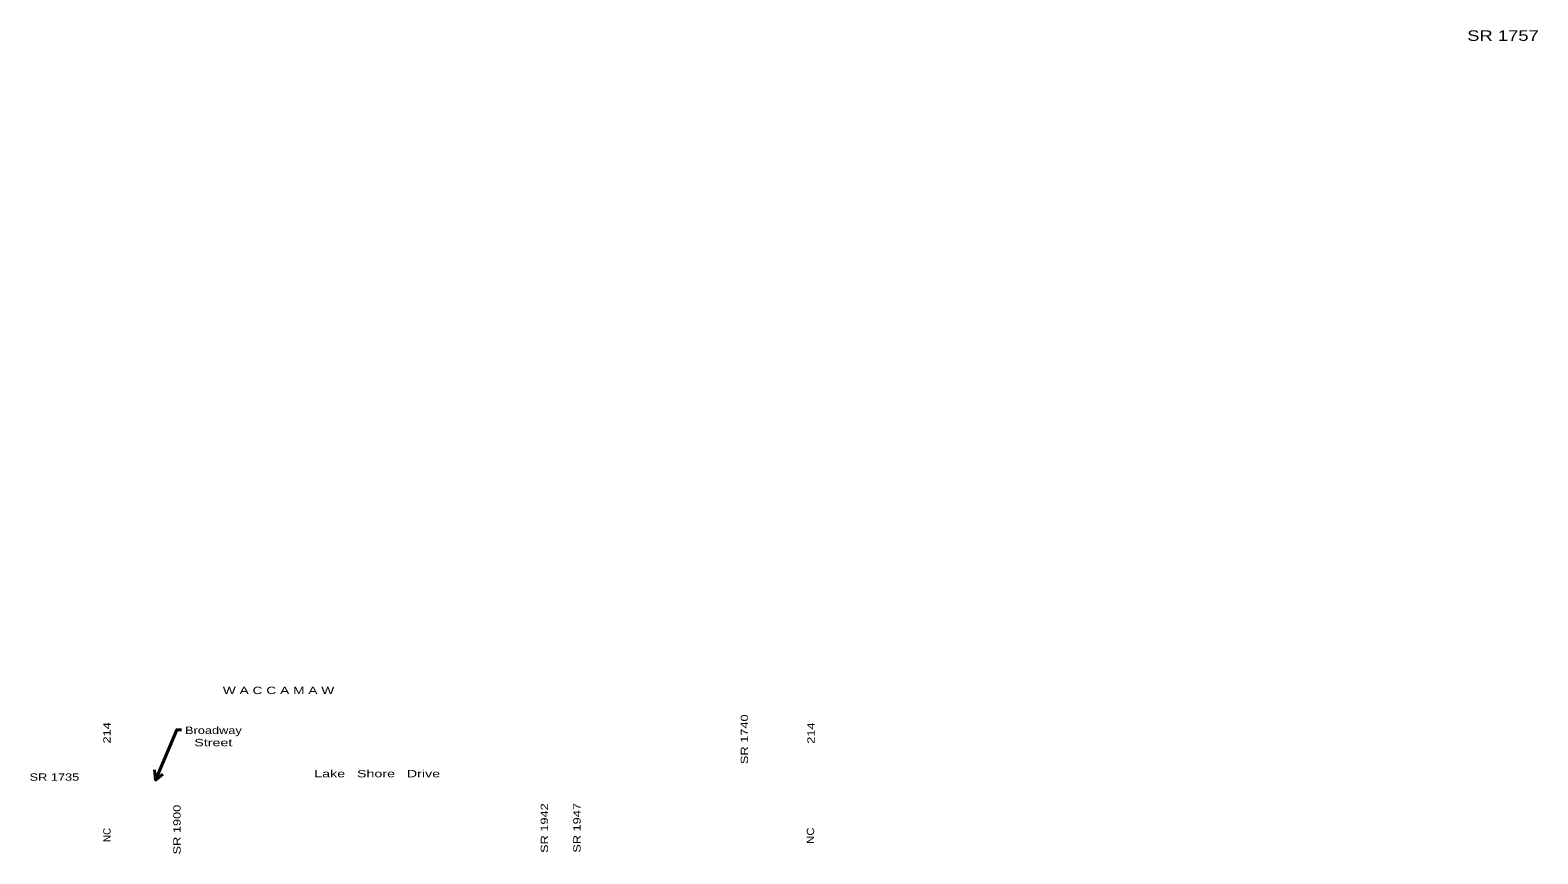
# Model space of a CAD drawing. Extents: x 1.85 to 8.01, y -3.65 to -0.28.
import ezdxf
from ezdxf.enums import TextEntityAlignment as Align

# ---------------------------------------------------------------- set-up
doc = ezdxf.new("R2010")
doc.units = 0
doc.header["$LTSCALE"] = 0.012
doc.layers.add('1', color=7, linetype='Continuous', lineweight=40)

msp = doc.modelspace()

# ---------------------------------------------------------------- linework, layer by layer
at = {"layer": '1'}
msp.add_line((2.364, -3.347), (2.394, -3.323), dxfattribs=at)
msp.add_lwpolyline([(2.469, -3.142), (2.45, -3.142), (2.364, -3.347), (2.36, -3.305)], dxfattribs=at)

# ---------------------------------------------------------------- texts
for s, height, width, p in [('SR 1757', 0.0432, 1.3, (7.868, -0.328)), ('W A C C A M A W', 0.03, 1.4, (2.866, -2.996)), ('Broadway', 0.03, 1.3, (2.6, -3.159)), ('Street', 0.03, 1.45, (2.5995, -3.209)), ('SR 1735', 0.03, 1.3, (1.9505, -3.35)), ('Lake   Shore   Drive', 0.03, 1.45, (3.269, -3.336))]:
    msp.add_text(s, height=height, dxfattribs=dict(at, width=width)).set_placement(p, align=Align.CENTER)
for s, width, p in [('214', 1.3, (2.18, -3.1545)), ('SR 1740', 1.3, (4.784, -3.1805)), ('214', 1.3, (5.056, -3.1555)), ('SR 1942', 1.3, (3.967, -3.5435)), ('SR 1947', 1.3, (4.1, -3.5425)), ('SR 1900', 1.3, (2.466, -3.5495)), ('NC ', 1.15, (5.054, -3.568))]:
    msp.add_text(s, height=0.03, rotation=90, dxfattribs=dict(at, width=width)).set_placement(p, align=Align.CENTER)
msp.add_text('NC', height=0.03, rotation=90, dxfattribs=at).set_placement((2.18, -3.5715), align=Align.CENTER)

doc.saveas('drawing.dxf')
